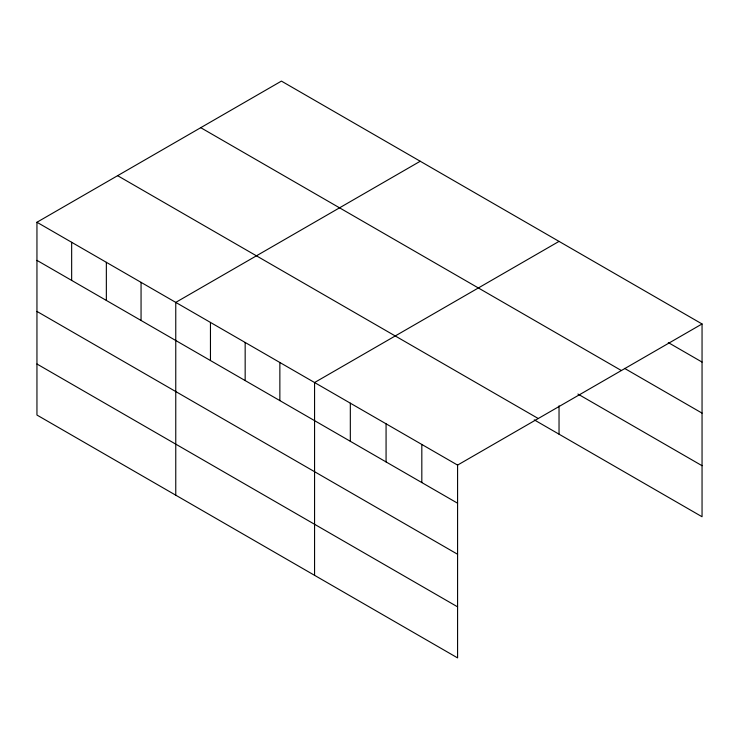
<?xml version="1.0" encoding="UTF-8"?>
<svg xmlns="http://www.w3.org/2000/svg" width="739" height="739" viewBox="0 0 739 739"><rect width="100%" height="100%" fill="white"/><g stroke="black" fill="none" stroke-linecap="round" stroke-linejoin="round"><path stroke-width="1.11" d="M36.95 222.254L457.58 465.099L457.58 657.895L36.95 415.041L36.95 222.254L281.42 81.105L702.05 323.959L702.05 516.746L534.251 419.872M420.232 161.25L175.762 302.39L175.762 495.185M559.035 241.385L314.565 382.534L314.565 575.321M457.58 465.099L702.05 323.959M668.287 342.582L702.05 362.073M624.584 368.392L702.05 413.119M200.749 127.69L621.379 370.535M577.907 394.035L702.05 465.709M117.621 175.679L538.251 418.523M36.95 260.368L457.58 503.213M36.95 311.415L457.58 554.259M36.95 364.004L457.58 606.848M559.035 405.822L559.035 434.181M421.821 444.462L421.821 482.576M386.072 423.817L386.072 461.93M350.323 403.171L350.323 441.294M279.859 362.498L279.859 400.612M245.163 342.462L245.163 380.576M210.458 322.426L210.458 360.54M141.057 282.353L141.057 320.477M106.351 262.327L106.351 300.44M71.655 242.29L71.655 280.404"/></g></svg>
